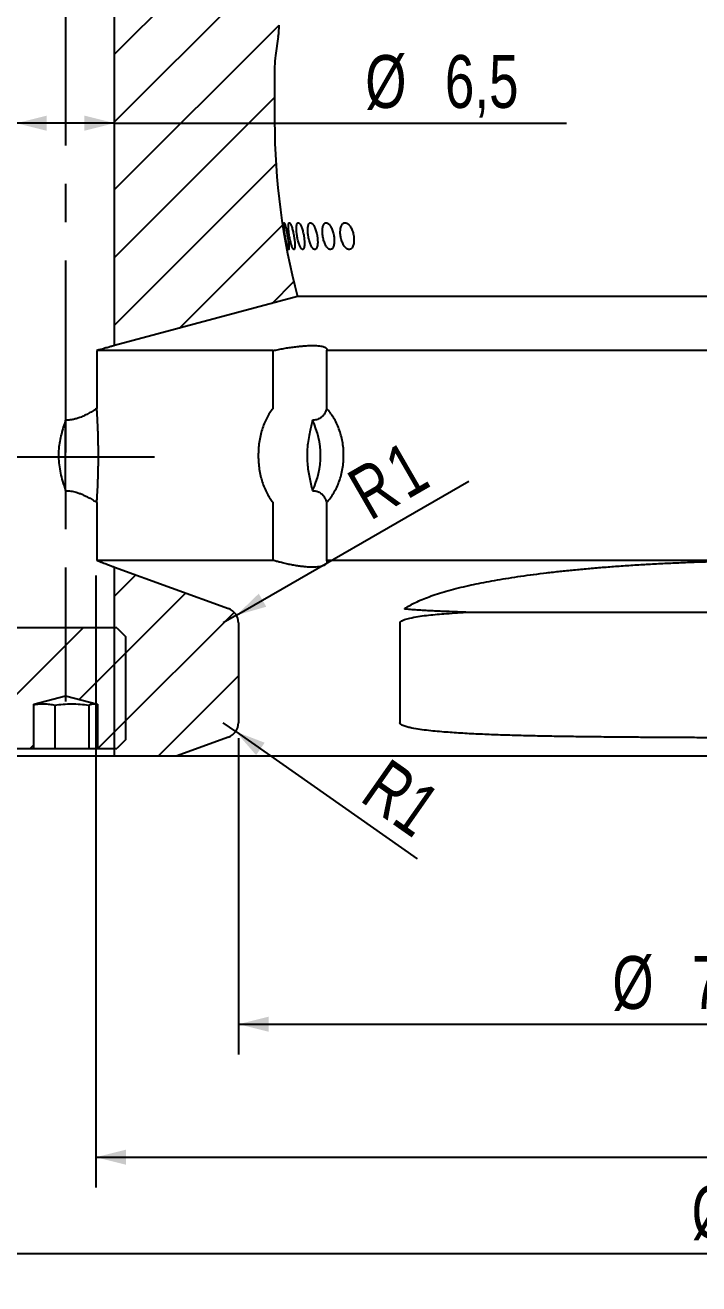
# Model space of a CAD drawing. Header units: millimetres. Extents: x 8 to 872, y 8 to 585.
# Drawn here: x 303.5 to 348.2, y 120.2 to 203.6 of the extents above; entities that cross this region are included whole.
import ezdxf

# ---------------------------------------------------------------- set-up
doc = ezdxf.new("R2010")
doc.units = ezdxf.units.MM
doc.linetypes.add('CENTERX2', pattern=[20.32, 12.7, -2.54, 2.54, -2.54])
for name, color, linetype in [('CENTERLINE', 4, 'CENTERX2'), ('DIMENSIONS', 2, 'Continuous'), ('HATCH', 3, 'Continuous')]:
    doc.layers.add(name, color=color, linetype=linetype)
doc.layers.add('OUTLINE', color=7, linetype='Continuous', lineweight=25)
doc.styles.add('SLDTEXTSTYLE0', font='TXT', dxfattribs={"width": 0.75})
doc.dimstyles.new('SLDDIMSTYLE10', dxfattribs={"dimtxt": 3.5, "dimasz": 2, "dimexe": 0, "dimexo": 0.0625, "dimgap": 0.875, "dimtad": 1, "dimrnd": 1e-09, "dimzin": 12, "dimdsep": 46, "dimtxsty": 'SLDTEXTSTYLE0', "dimsah": 1, "dimcen": 0, "dimadec": 0, "dimazin": 3, "dimtfac": 1, "dimtofl": 0, "dimtmove": 0, "dimatfit": 3, "dimfxl": 0, "dimfrac": 2, "dimtolj": 1, "dimtzin": 12, "dimarcsym": 0})
doc.dimstyles.new('SLDDIMSTYLE14', dxfattribs={"dimtxt": 3.5, "dimasz": 2, "dimexe": 0, "dimexo": 0.0625, "dimgap": 0.875, "dimtad": 1, "dimdec": 1, "dimrnd": 1e-09, "dimzin": 12, "dimdsep": 46, "dimtxsty": 'SLDTEXTSTYLE0', "dimsah": 1, "dimcen": 0, "dimadec": 0, "dimazin": 3, "dimtfac": 1, "dimtdec": 1, "dimtofl": 0, "dimtmove": 0, "dimatfit": 3, "dimfxl": 0, "dimfrac": 2, "dimtolj": 1, "dimtzin": 12, "dimarcsym": 0})
doc.dimstyles.new('SLDDIMSTYLE15', dxfattribs={"dimtxt": 3.5, "dimasz": 2, "dimexe": 0, "dimexo": 0.0625, "dimgap": 0.875, "dimtad": 1, "dimdec": 1, "dimrnd": 1e-09, "dimzin": 12, "dimdsep": 46, "dimtxsty": 'SLDTEXTSTYLE0', "dimsah": 1, "dimcen": 0.09, "dimadec": 0, "dimazin": 3, "dimtol": 1, "dimtp": 0.02, "dimtm": 0.02, "dimtfac": 1, "dimtofl": 0, "dimtmove": 0, "dimatfit": 3, "dimfxl": 0, "dimfrac": 2, "dimtolj": 1, "dimarcsym": 0})
doc.dimstyles.new('SLDDIMSTYLE2', dxfattribs={"dimtxt": 3.5, "dimasz": 2, "dimexe": 0, "dimexo": 0.0625, "dimgap": 0.875, "dimtad": 1, "dimrnd": 1e-09, "dimzin": 12, "dimdsep": 46, "dimtxsty": 'SLDTEXTSTYLE0', "dimsah": 1, "dimcen": 0.09, "dimadec": 0, "dimazin": 3, "dimtfac": 1, "dimtofl": 0, "dimtmove": 0, "dimatfit": 3, "dimfxl": 0, "dimfrac": 2, "dimtolj": 1, "dimtzin": 12, "dimarcsym": 0})
doc.dimstyles.new('SLDDIMSTYLE8', dxfattribs={"dimtxt": 3.5, "dimasz": 2, "dimexe": 0, "dimexo": 0.0625, "dimgap": 0.875, "dimtad": 1, "dimdec": 4, "dimzin": 12, "dimdsep": 46, "dimtxsty": 'SLDTEXTSTYLE0', "dimsah": 1, "dimcen": 0.09, "dimazin": 3, "dimtfac": 1, "dimtofl": 0, "dimtmove": 0, "dimatfit": 3, "dimfxl": 0, "dimfrac": 2, "dimtolj": 1, "dimtzin": 12, "dimarcsym": 0})

# ---------------------------------------------------------------- blocks, each defined once
blk = doc.blocks.new('_D_14')
at = {"layer": 'DIMENSIONS'}
blk.add_arc((306.209, 331.712), 77.439, 78, 90, dxfattribs=at)
for points in [[(306.209, 409.15), (308.202, 408.625), (308.215, 409.625)], [(322.309, 407.458), (320.445, 408.339), (320.25, 407.358)]]:
    blk.add_solid(points, dxfattribs=at)
at = {"layer": 'DIMENSIONS', "insert": (311.275, 413.581), "char_height": 3.5, "attachment_point": 1, "rotation": 354, "style": 'SLDTEXTSTYLE0'}
blk.add_mtext('12°', dxfattribs=at)
blk = doc.blocks.new('_D_24')
at = {"layer": 'DIMENSIONS'}
for q in [(332.923, 173.409), (316.659, 164.019)]:
    blk.add_line((317.525, 164.519), q, dxfattribs=at)
blk.add_solid([(317.525, 164.519), (319.507, 165.086), (319.007, 165.952)], dxfattribs=at)
at = {"layer": 'DIMENSIONS', "char_height": 3.5, "attachment_point": 1, "rotation": 30, "style": 'SLDTEXTSTYLE0'}
for s, insert in [('1', (327.081, 175.19)), ('R', (324.628, 173.774))]:
    blk.add_mtext(s, dxfattribs=dict(at, insert=insert))
blk = doc.blocks.new('_D_25')
at = {"layer": 'DIMENSIONS'}
for p, q in [((317.659, 156.389), (317.659, 135.43)), ((390.759, 156.389), (390.759, 135.43)), ((317.659, 137.43), (390.759, 137.43))]:
    blk.add_line(p, q, dxfattribs=at)
for points in [[(317.659, 137.43), (319.659, 136.93), (319.659, 137.93)], [(390.759, 137.43), (388.759, 137.93), (388.759, 136.93)]]:
    blk.add_solid(points, dxfattribs=at)
at = {"layer": 'DIMENSIONS', "attachment_point": 1, "style": 'SLDTEXTSTYLE0'}
for s, insert, char_height in [('%%c', (342.44, 141.942), 3.5), ('73,1', (347.715, 141.942), 3.5), ('±0,02', (358.055, 140.929), 2.5)]:
    blk.add_mtext(s, dxfattribs=dict(at, insert=insert, char_height=char_height))
blk = doc.blocks.new('_D_29')
at = {"layer": 'DIMENSIONS'}
for q in [(302.959, 197.118), (339.39, 197.118)]:
    blk.add_line((309.459, 197.118), q, dxfattribs=at)
for points in [[(302.959, 197.118), (304.959, 196.618), (304.959, 197.618)], [(309.459, 197.118), (307.459, 197.618), (307.459, 196.618)]]:
    blk.add_solid(points, dxfattribs=at)
at = {"layer": 'DIMENSIONS', "char_height": 3.5, "attachment_point": 1, "style": 'SLDTEXTSTYLE0'}
for s, insert in [('%%c', (326.064, 201.63)), ('6,5', (331.339, 201.63))]:
    blk.add_mtext(s, dxfattribs=dict(at, insert=insert))
blk = doc.blocks.new('_D_30')
at = {"layer": 'DIMENSIONS'}
for p, q in [((308.209, 167.158), (308.209, 126.62)), ((400.209, 167.158), (400.209, 126.62)), ((308.209, 128.62), (400.209, 128.62))]:
    blk.add_line(p, q, dxfattribs=at)
for points in [[(308.209, 128.62), (310.209, 128.12), (310.209, 129.12)], [(400.209, 128.62), (398.209, 129.12), (398.209, 128.12)]]:
    blk.add_solid(points, dxfattribs=at)
at = {"layer": 'DIMENSIONS', "char_height": 3.5, "attachment_point": 1, "style": 'SLDTEXTSTYLE0'}
for s, insert in [('%%c', (348.987, 133.132)), ('92', (354.263, 133.132))]:
    blk.add_mtext(s, dxfattribs=dict(at, insert=insert))
blk = doc.blocks.new('_D_39')
at = {"layer": 'DIMENSIONS'}
blk.add_line((281.059, 259.672), (354.209, 259.672), dxfattribs=at)
for points in [[(281.059, 259.672), (283.059, 259.172), (283.059, 260.172)], [(354.209, 259.672), (352.209, 260.172), (352.209, 259.172)]]:
    blk.add_solid(points, dxfattribs=at)
at = {"layer": 'DIMENSIONS', "insert": (327.166, 264.184), "char_height": 3.5, "attachment_point": 1, "style": 'SLDTEXTSTYLE0'}
blk.add_mtext('73,15', dxfattribs=at)
blk = doc.blocks.new('_D_40')
at = {"layer": 'DIMENSIONS'}
for p, q in [((278.209, 157.189), (278.209, 120.231)), ((430.209, 157.189), (430.209, 120.231)), ((278.209, 122.231), (430.209, 122.231))]:
    blk.add_line(p, q, dxfattribs=at)
for points in [[(278.209, 122.231), (280.209, 121.731), (280.209, 122.731)], [(430.209, 122.231), (428.209, 122.731), (428.209, 121.731)]]:
    blk.add_solid(points, dxfattribs=at)
at = {"layer": 'DIMENSIONS', "char_height": 3.5, "attachment_point": 1, "style": 'SLDTEXTSTYLE0'}
for s, insert in [('%%c', (347.694, 126.743)), ('152', (352.969, 126.743))]:
    blk.add_mtext(s, dxfattribs=dict(at, insert=insert))
blk = doc.blocks.new('_D_47')
at = {"layer": 'DIMENSIONS'}
for q in [(316.659, 157.389), (329.501, 148.388)]:
    blk.add_line((317.478, 156.815), q, dxfattribs=at)
blk.add_solid([(317.478, 156.815), (318.829, 155.258), (319.402, 156.077)], dxfattribs=at)
at = {"layer": 'DIMENSIONS', "insert": (327.618, 155.145), "char_height": 3.5, "attachment_point": 1, "rotation": 324.97351, "style": 'SLDTEXTSTYLE0'}
blk.add_mtext('R1', dxfattribs=at)

msp = doc.modelspace()

# ---------------------------------------------------------------- hatches: boundary and pattern name
at = {"layer": 'HATCH'}
h = msp.add_hatch(dxfattribs=at)
h.set_pattern_fill('ANSI31', color=256, angle=3e-322, style=0)
edge = h.paths.add_edge_path(flags=0)
edge.add_line((320.05884, 197.23876), (320.05884, 200.86584))
edge.add_arc((325.05884, 200.86584), 5, 171.4692344, 180, ccw=False)
edge.add_line((320.11416, 201.60755), (320.30352, 202.86997))
edge.add_arc((315.35884, 203.61167), 5, 351.4692344, 360)
edge.add_line((320.35884, 203.61167), (320.35884, 315.37035))
edge.add_arc((315.35884, 315.37035), 5, 0, 8.5307656)
edge.add_line((320.30352, 316.11205), (320.11416, 317.37448))
edge.add_arc((325.05884, 318.11618), 5, 180, 188.5307656, ccw=False)
edge.add_line((320.05884, 318.11618), (320.05884, 326.84326))
edge.add_arc((350.05884, 326.84326), 30, 174.8526946, 180, ccw=False)
edge.add_line((320.17982, 329.53476), (309.45884, 330.60869))
edge.add_line((309.45884, 330.60869), (309.45884, 182.38987))
edge.add_line((309.45884, 182.38987), (321.58386, 185.63876))
edge.add_arc((364.93884, 197.23876), 44.88, 180, 194.9791201, ccw=False)
h = msp.add_hatch(dxfattribs=at)
h.set_pattern_fill('ANSI31', color=256, angle=3e-322, style=0)
edge = h.paths.add_edge_path(flags=0)
edge.add_line((309.45884, 167.70331), (309.45884, 155.18876))
edge.add_line((309.45884, 155.18876), (313.53762, 155.18876))
edge.add_line((313.53762, 155.18876), (317.00086, 156.44927))
edge.add_arc((316.65884, 157.38897), 1, 290, 360)
edge.add_line((317.65884, 157.38897), (317.65884, 164.01855))
edge.add_arc((316.65884, 164.01855), 1, 0, 70)
edge.add_line((317.00086, 164.95824), (309.45884, 167.70331))
h = msp.add_hatch(dxfattribs=at)
h.set_pattern_fill('ANSI31', color=256, style=0)
h.paths.add_polyline_path([(302.20884, 163.08876), (302.20884, 156.28876), (302.80884, 155.68876), (304.10295, 155.68876), (304.10295, 158.62449), (306.20884, 159.18876), (308.31473, 158.62449), (308.31473, 155.68876), (309.60884, 155.68876), (310.20884, 156.28876), (310.20884, 163.08876), (309.60884, 163.68876), (302.80884, 163.68876)], flags=0)

# ---------------------------------------------------------------- linework, layer by layer
at = {"layer": 'CENTERLINE'}
for p, q in [((306.20884, 431.85122), (306.20884, 158.80087)), ((312.09156, 174.9966), (274.77956, 174.9966))]:
    msp.add_line(p, q, dxfattribs=at)
at = {"layer": 'OUTLINE'}
for p, q in [((309.45884, 182.38987), (309.45884, 330.60869)), ((320.30352, 202.86997), (320.11416, 201.60755)), ((320.05884, 200.86584), (320.05884, 197.23876)), ((321.58386, 185.63876), (309.45884, 182.38987)), ((354.20884, 185.63876), (321.58386, 185.63876)), ((308.2772, 182.05493), (308.2772, 178.22359)), ((319.95764, 182.05493), (308.2772, 182.05493)), ((319.95764, 178.22359), (319.95764, 182.05493)), ((354.20884, 182.05493), (323.50289, 182.05493)), ((323.50289, 182.05493), (323.50289, 178.22359)), ((306.20884, 172.77476), (306.20884, 177.43845)), ((308.2772, 171.98961), (308.2772, 168.15828)), ((319.95764, 168.15828), (319.95764, 171.98961)), ((323.50289, 171.98961), (323.50289, 168.15828)), ((319.95764, 168.15828), (308.2772, 168.15828)), ((309.45884, 155.18876), (309.45884, 167.70331)), ((309.45884, 167.70331), (317.00086, 164.95825)), ((354.20884, 168.15828), (323.50289, 168.15828)), ((332.73602, 164.71876), (354.20884, 164.71876)), ((309.60884, 163.68876), (302.80884, 163.68876)), ((309.60884, 163.68876), (310.20884, 163.08876)), ((317.65884, 164.01855), (317.65884, 157.38896)), ((328.36409, 164.01855), (328.36409, 157.38896)), ((310.20884, 156.28875), (310.20884, 163.08876)), ((304.10295, 158.62448), (306.20884, 159.18876)), ((304.10295, 155.68876), (304.10295, 158.62448)), ((305.48573, 158.56996), (305.48573, 155.68876)), ((306.20884, 159.18876), (308.31473, 158.62448)), ((307.74672, 158.56996), (307.74672, 155.68876)), ((308.31473, 158.62448), (308.31473, 155.68876)), ((310.20884, 156.28875), (309.60884, 155.68876)), ((317.00086, 156.44927), (313.53763, 155.18876)), ((302.80884, 155.68876), (304.10295, 155.68876)), ((309.45884, 155.18876), (302.95884, 155.18876)), ((304.10295, 155.68876), (305.48573, 155.68876)), ((305.48573, 155.68876), (307.74672, 155.68876)), ((307.74672, 155.68876), (308.31473, 155.68876)), ((308.31473, 155.68876), (309.60884, 155.68876)), ((313.53763, 155.18876), (309.45884, 155.18876)), ((354.20884, 155.18876), (313.53763, 155.18876))]:
    msp.add_line(p, q, dxfattribs=at)
for centre, radius, start, end in [((315.35884, 203.61167), 5, 351.4692344, 0), ((325.05884, 200.86584), 5, 171.4692344, 180), ((364.93884, 197.23876), 44.88, 180, 194.9791201), ((317.75532, 175.1066), 5.34587, 334.1385845, 25.8614155), ((316.65884, 164.01855), 1, 0, 70), ((316.65884, 157.38897), 1, 290, 0)]:
    msp.add_arc(centre, radius, start, end, dxfattribs=at)
for points, knots in [([(320.99467, 189.0254), (320.99119, 189.063), (320.98422, 189.13819), (320.96834, 189.26972), (320.94885, 189.41071), (320.92599, 189.55839), (320.90042, 189.70829), (320.87292, 189.85624), (320.84422, 189.99789), (320.81518, 190.12962), (320.78667, 190.24725), (320.75945, 190.34816), (320.73445, 190.42866), (320.71227, 190.4874), (320.69374, 190.52164), (320.67923, 190.5314), (320.66937, 190.5153), (320.66423, 190.47477), (320.66416, 190.40997), (320.66892, 190.32369), (320.67853, 190.21754), (320.69248, 190.09537), (320.71049, 189.96004), (320.73186, 189.81597), (320.75607, 189.66688), (320.78233, 189.51718), (320.80997, 189.37109), (320.83819, 189.23249), (320.86623, 189.10566), (320.8934, 188.99358), (320.91887, 188.90012), (320.9421, 188.82713), (320.96231, 188.77764), (320.97912, 188.75212), (320.99187, 188.75244), (321.00039, 188.77746), (321.00411, 188.82799), (321.00349, 188.90601), (320.99783, 188.98272), (320.99467, 189.0254)], [0, 0, 0, 0, 0.02678951, 0.05358089, 0.08037328, 0.10716466, 0.13393115, 0.16069773, 0.18745205, 0.21420613, 0.24098882, 0.26777186, 0.29461033, 0.32144948, 0.34834818, 0.37524702, 0.40218311, 0.42911931, 0.45605451, 0.48298942, 0.50988511, 0.53678094, 0.56361582, 0.59045062, 0.6172307, 0.64400934, 0.67076303, 0.69751738, 0.72428582, 0.75105455, 0.77787355, 0.80469223, 0.83157343, 0.8584546, 0.88538354, 0.91231239, 0.93925353, 0.96619416, 1, 1, 1, 1]), ([(321.39934, 189.02309), (321.39873, 189.06057), (321.39752, 189.13553), (321.38815, 189.26679), (321.37332, 189.40761), (321.3531, 189.55519), (321.32797, 189.70509), (321.29882, 189.85312), (321.26633, 189.99494), (321.23157, 190.12694), (321.19545, 190.2449), (321.15906, 190.3462), (321.12349, 190.42716), (321.0897, 190.48639), (321.05881, 190.52116), (321.03154, 190.53146), (321.00891, 190.51589), (320.99133, 190.47591), (320.97953, 190.41159), (320.97358, 190.32576), (320.97385, 190.21999), (320.98004, 190.09814), (320.99217, 189.96304), (321.00961, 189.81912), (321.03204, 189.67009), (321.05862, 189.52037), (321.08876, 189.37416), (321.1215, 189.23535), (321.15604, 189.10824), (321.19139, 188.99578), (321.22664, 188.90192), (321.26085, 188.82845), (321.29301, 188.77846), (321.32236, 188.7524), (321.3479, 188.75217), (321.36911, 188.77665), (321.38501, 188.82667), (321.39684, 188.90418), (321.39845, 188.98058), (321.39934, 189.02309)], [0, 0, 0, 0, 0.02679068, 0.05358203, 0.08037517, 0.10716763, 0.13393363, 0.160701, 0.18745501, 0.21420963, 0.24099177, 0.26777338, 0.29461125, 0.32145014, 0.34834806, 0.37524642, 0.40218234, 0.429118, 0.45605385, 0.48298879, 0.50988447, 0.53678116, 0.5636171, 0.59045261, 0.61723189, 0.64401221, 0.67076607, 0.69752002, 0.72428797, 0.75105742, 0.77787509, 0.80469294, 0.83157323, 0.85845403, 0.88538275, 0.91231115, 0.9392523, 0.96619365, 1, 1, 1, 1]), ([(322.03397, 189.02185), (322.03624, 189.05927), (322.04078, 189.1341), (322.03801, 189.26522), (322.02795, 189.40593), (322.01051, 189.55347), (321.98603, 189.70336), (321.95547, 189.85144), (321.91947, 189.99336), (321.87926, 190.12549), (321.83585, 190.24363), (321.7906, 190.34514), (321.74476, 190.42635), (321.69965, 190.48585), (321.65665, 190.5209), (321.61688, 190.53149), (321.58167, 190.51622), (321.55181, 190.4765), (321.52839, 190.41246), (321.5118, 190.32686), (321.50273, 190.2213), (321.50113, 190.09963), (321.50729, 189.96466), (321.52065, 189.82082), (321.54113, 189.67182), (321.5678, 189.52208), (321.60019, 189.37581), (321.63718, 189.23689), (321.67791, 189.10962), (321.72118, 188.99698), (321.76588, 188.90289), (321.81079, 188.82917), (321.85462, 188.7789), (321.89626, 188.75256), (321.93437, 188.75203), (321.96809, 188.77622), (321.99602, 188.82596), (322.0202, 188.90319), (322.02905, 188.97942), (322.03397, 189.02185)], [0, 0, 0, 0, 0.02679156, 0.0535834, 0.08037579, 0.10716962, 0.13393619, 0.16070349, 0.18745676, 0.21421095, 0.24099312, 0.26777474, 0.29461302, 0.32145104, 0.34834883, 0.37524647, 0.40218242, 0.42911817, 0.45605378, 0.48298893, 0.50988594, 0.53678162, 0.56361797, 0.59045354, 0.61723381, 0.64401413, 0.67076873, 0.69752191, 0.72429039, 0.75105912, 0.77787589, 0.80469377, 0.83157419, 0.85845428, 0.88538243, 0.91231115, 0.93925221, 0.96619313, 1, 1, 1, 1]), ([(322.89451, 189.0224), (322.8996, 189.05985), (322.90978, 189.13474), (322.9135, 189.26592), (322.90819, 189.40667), (322.89354, 189.55423), (322.86979, 189.70413), (322.83795, 189.85219), (322.79861, 189.99407), (322.75319, 190.12613), (322.70277, 190.24419), (322.64894, 190.34561), (322.59318, 190.42671), (322.53709, 190.48608), (322.48235, 190.52102), (322.43041, 190.53147), (322.38295, 190.51608), (322.34111, 190.47623), (322.30635, 190.41207), (322.27934, 190.32638), (322.26113, 190.22072), (322.25186, 190.09897), (322.2521, 189.96394), (322.26142, 189.82007), (322.27987, 189.67105), (322.30656, 189.52132), (322.34105, 189.37507), (322.38207, 189.2362), (322.42876, 189.109), (322.47966, 188.99645), (322.5335, 188.90246), (322.58878, 188.82885), (322.64394, 188.7787), (322.69753, 188.75249), (322.74788, 188.7521), (322.79379, 188.7764), (322.83345, 188.82628), (322.86968, 188.90362), (322.88563, 188.97993), (322.89451, 189.0224)], [0, 0, 0, 0, 0.02679146, 0.05358245, 0.08037498, 0.10716863, 0.13393493, 0.16070314, 0.1874571, 0.21421035, 0.24099205, 0.26777455, 0.29461225, 0.3214507, 0.34834849, 0.37524685, 0.40218264, 0.42911843, 0.45605359, 0.48298852, 0.5098856, 0.53678214, 0.56361766, 0.59045333, 0.61723337, 0.64401356, 0.67076791, 0.69752152, 0.72429019, 0.75105826, 0.77787578, 0.80469388, 0.83157396, 0.85845412, 0.88538259, 0.91231112, 0.93925232, 0.96619304, 1, 1, 1, 1]), ([(323.97537, 189.02481), (323.98318, 189.06238), (323.99881, 189.13752), (324.00878, 189.26897), (324.00803, 189.40992), (323.99606, 189.55757), (323.97301, 189.70747), (323.93992, 189.85544), (323.89736, 189.99714), (323.8469, 190.12894), (323.7897, 190.24665), (323.72759, 190.34766), (323.66224, 190.42828), (323.59555, 190.48714), (323.52946, 190.52152), (323.46578, 190.53141), (323.4065, 190.51546), (323.3531, 190.47506), (323.30739, 190.41038), (323.27031, 190.32422), (323.24328, 190.21817), (323.22661, 190.09608), (323.22115, 189.96081), (323.22655, 189.81677), (323.24308, 189.6677), (323.26977, 189.51799), (323.30629, 189.37187), (323.35122, 189.23322), (323.40367, 189.10631), (323.46195, 188.99414), (323.52464, 188.90058), (323.58993, 188.82746), (323.65604, 188.77785), (323.72117, 188.7522), (323.78335, 188.75236), (323.84102, 188.77725), (323.89202, 188.82765), (323.93989, 188.90554), (323.96268, 188.98217), (323.97537, 189.02481)], [0, 0, 0, 0, 0.02679144, 0.05358178, 0.08037444, 0.10716613, 0.13393278, 0.16069947, 0.1874538, 0.21420795, 0.24099036, 0.26777276, 0.29461149, 0.32145054, 0.34834891, 0.37524744, 0.40218369, 0.42911974, 0.4560551, 0.48298926, 0.50988522, 0.53678098, 0.5636172, 0.59045211, 0.61723112, 0.64401106, 0.67076463, 0.69751902, 0.72428754, 0.75105597, 0.77787475, 0.80469305, 0.83157389, 0.85845478, 0.88538374, 0.91231245, 0.93925335, 0.96619442, 1, 1, 1, 1]), ([(325.26931, 189.02882), (325.27972, 189.0666), (325.30052, 189.14214), (325.31641, 189.27405), (325.31995, 189.41531), (325.31047, 189.56313), (325.28801, 189.71303), (325.25364, 189.86084), (325.20791, 190.00223), (325.15255, 190.13358), (325.08879, 190.25072), (325.01871, 190.35103), (324.94412, 190.43086), (324.86724, 190.48886), (324.79026, 190.52233), (324.71531, 190.53129), (324.64471, 190.51438), (324.58025, 190.47309), (324.52406, 190.40756), (324.47739, 190.32062), (324.44195, 190.2139), (324.41824, 190.09128), (324.40739, 189.9556), (324.40912, 189.81131), (324.42386, 189.66213), (324.45064, 189.51248), (324.48918, 189.36657), (324.53794, 189.22828), (324.59598, 189.10187), (324.66139, 188.99031), (324.73262, 188.89749), (324.80756, 188.82519), (324.8842, 188.77647), (324.96042, 188.75173), (325.03393, 188.75285), (325.10288, 188.77867), (325.16471, 188.82996), (325.22369, 188.90875), (325.253, 188.98589), (325.26931, 189.02882)], [0, 0, 0, 0, 0.026789985, 0.053579457, 0.080371858, 0.107163676, 0.133929564, 0.160695419, 0.187449632, 0.214203824, 0.240987196, 0.267770893, 0.294610121, 0.321450238, 0.348349718, 0.375249573, 0.402186, 0.429122258, 0.456056999, 0.482991606, 0.509886768, 0.536780707, 0.563615714, 0.590449327, 0.617228208, 0.644006753, 0.670760352, 0.697514535, 0.724283109, 0.751053155, 0.777872758, 0.804692577, 0.83157436, 0.85845654, 0.885385863, 0.912315229, 0.939256083, 0.966196598, 1, 1, 1, 1]), ([(309.45884, 182.38987), (309.45449, 182.38862), (309.44724, 182.38653), (309.39748, 182.37224), (309.33575, 182.35454), (309.25241, 182.33067), (309.14899, 182.30113), (309.02717, 182.26642), (308.88736, 182.22671), (308.72876, 182.18181), (308.52965, 182.12565), (308.37039, 182.08104), (308.2772, 182.05493)], [0, 0, 0, 0, 0.134447172, 0.224492088, 0.314537801, 0.407155938, 0.49977585, 0.590660992, 0.68154818, 0.774923737, 0.868301282, 1, 1, 1, 1]), ([(319.95764, 182.05493), (320.07693, 182.08005), (320.31587, 182.13037), (320.67627, 182.19679), (321.03308, 182.25544), (321.38191, 182.30435), (321.71819, 182.34319), (322.03466, 182.37092), (322.32656, 182.38688), (322.59154, 182.39162), (322.82729, 182.38517), (323.03017, 182.36746), (323.19967, 182.33951), (323.33553, 182.30152), (323.435, 182.25374), (323.49729, 182.19706), (323.52577, 182.13143), (323.51069, 182.08103), (323.50289, 182.05493)], [0, 0, 0, 0, 0.063404697, 0.127000873, 0.190393757, 0.253935242, 0.317685411, 0.381217564, 0.443154543, 0.50529585, 0.567231495, 0.628049016, 0.689059604, 0.749883421, 0.811234616, 0.872775268, 0.934136737, 1, 1, 1, 1]), ([(308.2772, 178.22359), (308.17398, 178.15666), (307.98741, 178.03569), (307.6887, 177.86468), (307.39448, 177.71755), (307.11378, 177.60345), (306.8543, 177.52298), (306.62231, 177.47162), (306.40575, 177.44278), (306.2673, 177.43973), (306.20884, 177.43845)], [0, 0, 0, 0, 0.18298111, 0.3307424, 0.4787866, 0.6262819, 0.72645894, 0.82686275, 0.92688872, 1, 1, 1, 1]), ([(308.2772, 171.98961), (308.28366, 172.08738), (308.29661, 172.28322), (308.31623, 172.62282), (308.33481, 172.99066), (308.35137, 173.38674), (308.36518, 173.80412), (308.37558, 174.23772), (308.38178, 174.68231), (308.38374, 175.13184), (308.38139, 175.58074), (308.37455, 176.02307), (308.36389, 176.4535), (308.34988, 176.8674), (308.33305, 177.25897), (308.31443, 177.62318), (308.2954, 177.9492), (308.28308, 178.1349), (308.2772, 178.22359)], [0, 0, 0, 0, 0.06290215, 0.12600439, 0.18890583, 0.25181398, 0.31492161, 0.37782849, 0.44060606, 0.50358544, 0.5663628, 0.6289707, 0.69177799, 0.75438766, 0.81708511, 0.87998179, 0.94268068, 1, 1, 1, 1]), ([(319.95764, 178.22359), (319.88188, 178.12583), (319.73012, 177.92999), (319.5341, 177.59039), (319.36339, 177.22255), (319.22282, 176.82647), (319.11218, 176.40909), (319.03269, 175.97549), (318.98605, 175.53089), (318.97157, 175.08137), (318.98933, 174.63247), (319.04013, 174.19013), (319.12232, 173.7597), (319.23529, 173.34581), (319.3789, 172.95423), (319.55132, 172.59002), (319.74335, 172.264), (319.88838, 172.0783), (319.95764, 171.98961)], [0, 0, 0, 0, 0.0629016, 0.12600369, 0.18890589, 0.2518131, 0.31492172, 0.37782763, 0.4406062, 0.50358454, 0.56636186, 0.62897084, 0.69177812, 0.75438684, 0.8170851, 0.8799819, 0.94267983, 1, 1, 1, 1]), ([(323.50289, 178.22359), (323.48605, 178.15666), (323.4556, 178.03569), (323.36404, 177.86468), (323.25005, 177.71755), (323.11787, 177.60345), (322.97837, 177.52298), (322.84132, 177.47161), (322.70285, 177.44278), (322.6065, 177.43973), (322.56581, 177.43845)], [0, 0, 0, 0, 0.18298091, 0.33074276, 0.47878663, 0.62628236, 0.72645851, 0.8268621, 0.92688897, 1, 1, 1, 1]), ([(323.50289, 171.98961), (323.58779, 172.08738), (323.75786, 172.28322), (323.98163, 172.62282), (324.17862, 172.99066), (324.3426, 173.38674), (324.47277, 173.80412), (324.56697, 174.23772), (324.62238, 174.68231), (324.63963, 175.13184), (324.61855, 175.58074), (324.55807, 176.02307), (324.4608, 176.4535), (324.32803, 176.8674), (324.16061, 177.25897), (323.96186, 177.62318), (323.74292, 177.94921), (323.58047, 178.1349), (323.50289, 178.22359)], [0, 0, 0, 0, 0.062902169, 0.126004284, 0.188905763, 0.251813911, 0.314921578, 0.377828461, 0.440606056, 0.503585441, 0.566362787, 0.628970759, 0.691778049, 0.754387808, 0.817085112, 0.879981932, 0.942680647, 1, 1, 1, 1]), ([(306.20884, 177.43845), (306.15702, 177.28605), (306.0534, 176.98128), (305.9219, 176.51429), (305.81723, 176.03842), (305.74772, 175.53843), (305.72931, 175.01849), (305.76795, 174.47741), (305.8638, 173.93652), (306.01021, 173.36526), (306.13908, 172.98214), (306.20884, 172.77476)], [0, 0, 0, 0, 0.1010011, 0.20198426, 0.3043352, 0.40663627, 0.5183951, 0.63016572, 0.74641251, 0.8627286, 1, 1, 1, 1]), ([(322.56581, 177.43845), (322.53489, 177.31193), (322.47301, 177.05874), (322.37912, 176.63514), (322.2914, 176.16652), (322.22457, 175.64448), (322.2009, 175.11025), (322.22303, 174.59662), (322.28186, 174.11505), (322.36158, 173.66401), (322.45787, 173.21688), (322.52983, 172.92214), (322.56581, 172.77476)], [0, 0, 0, 0, 0.08388696, 0.16788096, 0.2771075, 0.38627512, 0.49923471, 0.61219473, 0.70840108, 0.80464476, 0.90231415, 1, 1, 1, 1]), ([(306.20884, 172.77476), (306.26773, 172.77344), (306.38553, 172.77082), (306.5626, 172.7501), (306.73862, 172.7174), (306.93139, 172.66789), (307.13645, 172.59978), (307.35266, 172.51166), (307.56144, 172.41286), (307.78914, 172.29195), (308.03156, 172.14965), (308.19511, 172.04309), (308.2772, 171.98961)], [0, 0, 0, 0, 0.07363762, 0.14728031, 0.22330369, 0.29934374, 0.40026542, 0.50122203, 0.60487873, 0.70855314, 0.85372647, 1, 1, 1, 1]), ([(322.56581, 172.77476), (322.60679, 172.77344), (322.68877, 172.77082), (322.80338, 172.7501), (322.91086, 172.7174), (323.02078, 172.66789), (323.1281, 172.59978), (323.22957, 172.51166), (323.31584, 172.41286), (323.3961, 172.29195), (323.46461, 172.14965), (323.4901, 172.04309), (323.50289, 171.98961)], [0, 0, 0, 0, 0.0736381, 0.14728152, 0.22330365, 0.299344, 0.40026542, 0.50122229, 0.6048791, 0.70855313, 0.8537263, 1, 1, 1, 1]), ([(308.2772, 168.15828), (308.34325, 168.13316), (308.47536, 168.08291), (308.65808, 168.01303), (308.82757, 167.94796), (308.97953, 167.8894), (309.1117, 167.83831), (309.22468, 167.79448), (309.31773, 167.75832), (309.39396, 167.72863), (309.44803, 167.70753), (309.45522, 167.70472), (309.45884, 167.70331)], [0, 0, 0, 0, 0.09370127, 0.18739901, 0.28369764, 0.37999201, 0.47380517, 0.56761599, 0.66441282, 0.76120734, 0.87982258, 1, 1, 1, 1]), ([(323.50289, 168.15828), (323.51037, 168.12457), (323.52537, 168.05705), (323.49876, 167.96739), (323.43574, 167.88786), (323.33106, 167.82115), (323.18769, 167.76794), (323.00949, 167.72998), (322.79905, 167.708), (322.56218, 167.70098), (322.30149, 167.70863), (322.02063, 167.73087), (321.72502, 167.76607), (321.4136, 167.81409), (321.08973, 167.87472), (320.75759, 167.94662), (320.45613, 168.02031), (320.18899, 168.0914), (320.03476, 168.13599), (319.95764, 168.15828)], [0, 0, 0, 0, 0.063272426, 0.126728913, 0.189980783, 0.25344356, 0.317119738, 0.380563542, 0.441155754, 0.501952592, 0.562541835, 0.621127321, 0.679898513, 0.738494401, 0.797930256, 0.857543859, 0.916995648, 0.958496989, 1, 1, 1, 1]), ([(328.67673, 164.95825), (328.78443, 165.02805), (328.99996, 165.16772), (329.38582, 165.3688), (329.81609, 165.56366), (330.29969, 165.75369), (330.83669, 165.93878), (331.42781, 166.11861), (332.06538, 166.29114), (332.72579, 166.45085), (333.40313, 166.59855), (334.09158, 166.7351), (334.81315, 166.86555), (335.57345, 166.99095), (336.37263, 167.11116), (337.21023, 167.22595), (338.07716, 167.33418), (338.96906, 167.43553), (339.8845, 167.52999), (340.8217, 167.61772), (341.78145, 167.69892), (342.77114, 167.77426), (343.7902, 167.84352), (344.83754, 167.90647), (345.90149, 167.96249), (347.00891, 168.01284), (348.16014, 168.05682), (349.3546, 168.09373), (350.5603, 168.12254), (351.77352, 168.14302), (352.99053, 168.15587), (353.80302, 168.15748), (354.20884, 168.15828)], [0, 0, 0, 0, 0.0335738, 0.06718133, 0.10078938, 0.13436371, 0.1690692, 0.203811, 0.23855327, 0.27325914, 0.30459139, 0.33595001, 0.36730881, 0.39864135, 0.43084979, 0.46308631, 0.495323, 0.52753166, 0.55945853, 0.5914126, 0.62336673, 0.65529377, 0.68812806, 0.72099168, 0.75385537, 0.78668979, 0.82217998, 0.85774367, 0.89334466, 0.92894575, 0.96450967, 1, 1, 1, 1]), ([(328.36409, 164.01855), (328.36458, 164.02502), (328.36574, 164.03998), (328.37715, 164.06645), (328.40361, 164.09984), (328.4455, 164.13334), (328.53495, 164.18379), (328.66698, 164.23997), (328.84307, 164.29027), (329.13955, 164.35781), (329.56194, 164.4392), (330.11925, 164.51442), (330.68971, 164.57209), (331.31397, 164.62446), (331.9933, 164.67546), (332.48844, 164.70432), (332.73602, 164.71876)], [0, 0, 0, 0, 0.00317621, 0.00735235, 0.01506899, 0.02851841, 0.04203538, 0.08518479, 0.12846938, 0.17176013, 0.30059692, 0.42952147, 0.55850572, 0.6874241, 0.84371159, 1, 1, 1, 1]), ([(332.73602, 164.71876), (332.4885, 164.72733), (331.99347, 164.74448), (331.18846, 164.77646), (330.32339, 164.81369), (329.62854, 164.85305), (329.16859, 164.88554), (328.96775, 164.90301), (328.81961, 164.91879), (328.73482, 164.93212), (328.70066, 164.93956), (328.68572, 164.9446), (328.67965, 164.94727), (328.67544, 164.95), (328.67308, 164.95312), (328.67379, 164.95591), (328.67581, 164.95752), (328.67673, 164.95825)], [0, 0, 0, 0, 0.17845359, 0.35690926, 0.590037, 0.82316933, 0.87790845, 0.9326305, 0.96997236, 0.98268096, 0.9890873, 0.99071863, 0.99207281, 0.99343371, 0.99502737, 0.9977574, 1, 1, 1, 1]), ([(304.10295, 158.59541), (304.16341, 158.60609), (304.33595, 158.63656), (304.62426, 158.65693), (304.9664, 158.64883), (305.25425, 158.61413), (305.42683, 158.5812), (305.48573, 158.56996)], [0, 0, 0, 0, 0.1316765, 0.37579609, 0.62365012, 0.8715518, 1, 1, 1, 1]), ([(305.48573, 158.56996), (305.6717, 158.59259), (306.04358, 158.63784), (306.60896, 158.66008), (307.17805, 158.63898), (307.55714, 158.59297), (307.74672, 158.56996)], [0, 0, 0, 0, 0.24764518, 0.49520896, 0.74756173, 1, 1, 1, 1]), ([(307.74672, 158.56996), (307.79355, 158.5883), (307.88721, 158.62498), (308.02909, 158.65276), (308.17183, 158.65559), (308.2671, 158.63485), (308.31473, 158.62448)], [0, 0, 0, 0, 0.24854364, 0.49704147, 0.74851052, 1, 1, 1, 1]), ([(342.41494, 156.44927), (342.17568, 156.45152), (341.69704, 156.45602), (340.78538, 156.46606), (339.68568, 156.4803), (338.41128, 156.50105), (337.16296, 156.52662), (335.93181, 156.55843), (334.72072, 156.59664), (333.53239, 156.64433), (332.3805, 156.70539), (331.43892, 156.77153), (330.69092, 156.83708), (330.12098, 156.89859), (329.56332, 156.97149), (329.10973, 157.05288), (328.79947, 157.13062), (328.62483, 157.18657), (328.52136, 157.2307), (328.44587, 157.27476), (328.4037, 157.30742), (328.37715, 157.34107), (328.36574, 157.36753), (328.36458, 157.3825), (328.36409, 157.38896)], [0, 0, 0, 0, 0.04446999, 0.08896153, 0.17124597, 0.25359901, 0.3359518, 0.41823573, 0.5028415, 0.58752451, 0.67220379, 0.75680443, 0.80233722, 0.84786931, 0.89356197, 0.93924342, 0.96212063, 0.97363243, 0.9851305, 0.98986864, 0.99466833, 0.99739861, 0.9988762, 1, 1, 1, 1]), ([(354.20884, 156.39758), (353.80652, 156.39768), (353.00163, 156.3979), (351.79564, 156.39951), (350.59255, 156.40212), (349.38609, 156.40582), (348.17759, 156.4106), (346.9685, 156.41649), (345.76838, 156.42344), (344.60927, 156.43129), (343.49005, 156.43983), (342.77344, 156.44612), (342.41494, 156.44927)], [0, 0, 0, 0, 0.1003078, 0.20067613, 0.30104445, 0.40135221, 0.50366185, 0.60603567, 0.70840951, 0.81071911, 0.90530884, 1, 1, 1, 1])]:
    msp.add_open_spline(points, degree=3, knots=knots, dxfattribs=at)

# ---------------------------------------------------------------- dimensions: what is measured, and where the dimension line sits
at = {"layer": 'DIMENSIONS'}
dim = msp.add_angular_dim_2l(base=(314.30337, 408.72622), line1=((306.20884, 331.7119), (327.06521, 429.83342)), line2=((306.20884, 431.85122), (306.20884, 158.80087)), dimstyle='SLDDIMSTYLE8', dxfattribs=at)
dim.commit()
dim.dimension.update_dxf_attribs({"geometry": '_D_14', "text_midpoint": (314.30337, 408.72622), "dimtype": 162})
dim = msp.add_linear_dim(base=(354.20884, 259.67235), p1=(281.05884, 279.63342), p2=(354.20884, 153.18876), dimstyle='SLDDIMSTYLE2', dxfattribs=at)
dim.commit()
dim.dimension.update_dxf_attribs({"geometry": '_D_39', "text_midpoint": (332.98392, 259.67235), "dimtype": 160})
for base, p1, p2, picture, middle in [((302.95884, 197.11803), (309.45884, 182.38987), (302.95884, 155.18876), '_D_29', (331.93305, 197.11803)), ((400.20884, 128.6199), (308.20884, 168.15828), (400.20884, 168.15828), '_D_30', (354.20884, 128.6199)), ((430.20884, 122.23094), (278.20884, 158.18876), (430.20884, 158.18876), '_D_40', (354.20884, 122.23094))]:
    dim = msp.add_linear_dim(base=base, p1=p1, p2=p2, text='%%c<>', dimstyle='SLDDIMSTYLE2', dxfattribs=at)
    dim.commit()
    dim.dimension.update_dxf_attribs({"geometry": picture, "text_midpoint": middle, "dimtype": 160})
for center, mpoint, dimstyle, picture, middle in [((316.65884, 164.01855), (317.52486, 164.51855), 'SLDDIMSTYLE14', '_D_24', (329.42432, 171.38871)), ((316.65884, 157.38897), (317.47773, 156.81501), 'SLDDIMSTYLE10', '_D_47', (327.51222, 149.78188))]:
    dim = msp.add_radius_dim(center=center, mpoint=mpoint, dimstyle=dimstyle, dxfattribs=at)
    dim.commit()
    dim.dimension.update_dxf_attribs({"geometry": picture, "text_midpoint": middle, "dimtype": 164})
dim = msp.add_linear_dim(base=(390.75884, 137.43011), p1=(317.65884, 157.38897), p2=(390.75884, 157.38897), angle=0, text='%%c<>', dimstyle='SLDDIMSTYLE15', dxfattribs=at)
dim.commit()
dim.dimension.update_dxf_attribs({"geometry": '_D_25', "text_midpoint": (354.20884, 137.43011), "dimtype": 160})

doc.saveas('drawing.dxf')
